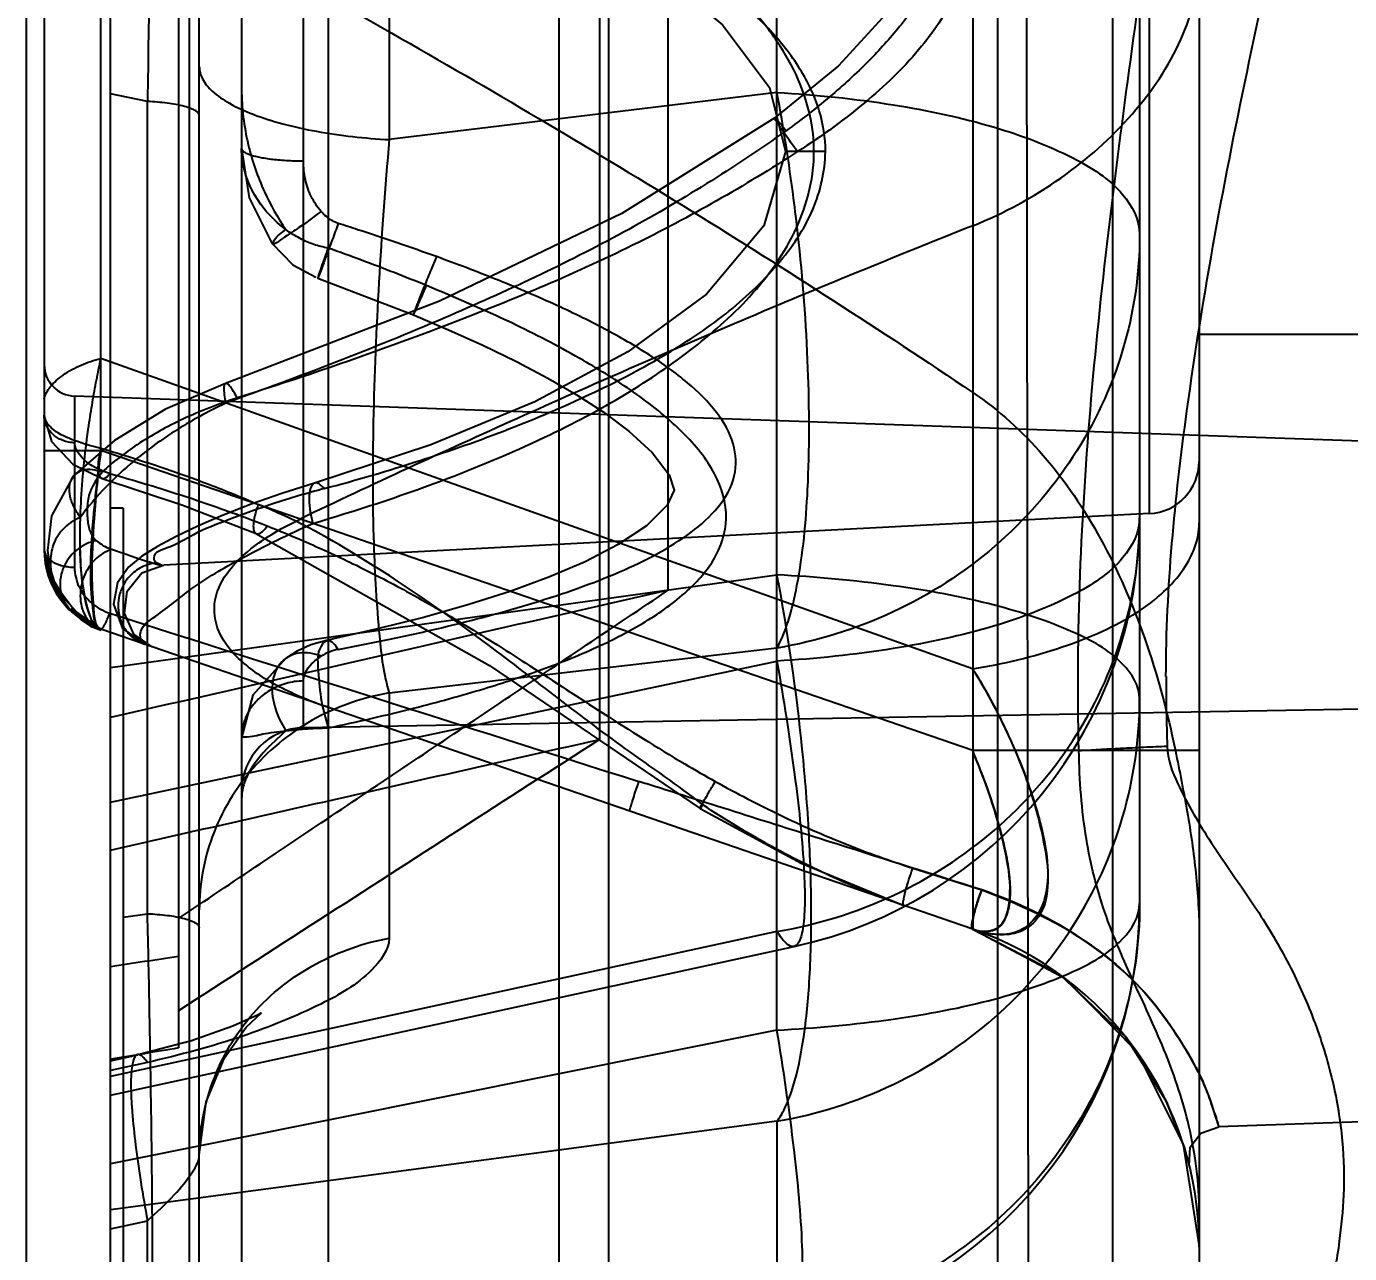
# Model space of a CAD drawing. Header units: millimetres. Extents: x 2588 to 3182, y 1243 to 1719.
# Drawn here: x 3063.8 to 3076.46, y 1524.9 to 1536.64 of the extents above; entities that cross this region are included whole.
import ezdxf

# ---------------------------------------------------------------- set-up
doc = ezdxf.new("R2010")
doc.units = ezdxf.units.MM
doc.styles.get("Standard").update_dxf_attribs({"font": 'arial.ttf'})
doc.dimstyles.get("Standard").update_dxf_attribs({"dimtxt": 0.18, "dimasz": 0.18, "dimexe": 0.18, "dimexo": 0.0625, "dimgap": 0.09, "dimtad": 0, "dimtih": 1, "dimtoh": 1, "dimzin": 0, "dimdsep": 46, "dimtxsty": 'Standard', "dimcen": 0.09, "dimadec": 0, "dimazin": 0, "dimtfac": 1, "dimtofl": 0, "dimtmove": 0, "dimatfit": 3, "dimfxl": 0, "dimtolj": 1, "dimtzin": 0, "dimarcsym": 0})

# ---------------------------------------------------------------- blocks, each defined once
blk = doc.blocks.new('*D48')
at = {"color": 4, "lineweight": -2, "transparency": 16777216}
for p, q in [((3063.796, 1492.05), (3063.796, 1666.695)), ((3071.796, 1666.695), (3087.793, 1666.695)), ((3133.795, 1666.695), (3114.696, 1666.695)), ((3141.795, 1501.767), (3141.795, 1666.695))]:
    blk.add_line(p, q, dxfattribs=at)
at = {"color": 4, "transparency": 16777216}
for points in [[(3071.796, 1668.028), (3071.796, 1665.362), (3063.796, 1666.695)], [(3133.795, 1668.028), (3133.795, 1665.362), (3141.795, 1666.695)]]:
    blk.add_solid(points, dxfattribs=at)
at = {"layer": 'Defpoints', "color": 0, "transparency": 16777216}
for p in [(3063.796, 1666.695), (3141.795, 1501.767), (3063.796, 1492.05)]:
    blk.add_point(p, dxfattribs=at)
at = {"color": 6, "transparency": 16777216, "insert": (3101.245, 1666.695), "char_height": 8, "attachment_point": 5}
blk.add_mtext('\\A1;78.00', dxfattribs=at)

msp = doc.modelspace()

# ---------------------------------------------------------------- linework, layer by layer
at = {"color": 6, "linetype": 'Continuous'}
for p, q in [((3064.6, 1329.21), (3064.6, 1649.21)), ((3068.893, 1520.113), (3068.893, 1596.347)), ((3069.367, 1595.848), (3069.367, 1520.241)), ((3065.855, 1594.741), (3065.855, 1415.981)), ((3066.685, 1580.05), (3066.685, 1439.898)), ((3074.19, 1578.646), (3074.19, 1498.3)), ((3075.021, 1577.657), (3075.021, 1440.874)), ((3070.979, 1527.035), (3070.979, 1556.308)), ((3074.45, 1552.652), (3074.45, 1528.248)), ((3069.939, 1531.247), (3069.939, 1544.246)), ((3069.28, 1543.655), (3069.28, 1529.818)), ((3065.352, 1543.218), (3065.352, 1515.923)), ((3073.091, 1543.17), (3073.091, 1445.311)), ((3073.36, 1543.192), (3073.415, 1501.396)), ((3072.852, 1543.096), (3072.852, 1528.001)), ((3065.25, 1542.773), (3065.25, 1526.864)), ((3063.966, 1539.871), (3063.966, 1531.634)), ((3064.508, 1532.584), (3064.508, 1539.109)), ((3066.447, 1529.93), (3066.447, 1538.952)), ((3074.544, 1531.98), (3074.544, 1538.911)), ((3065.45, 1520.47), (3065.45, 1538.53)), ((3067.268, 1536.905), (3067.268, 1535.561)), ((3064.954, 1535.926), (3064.6, 1536)), ((3064.954, 1528.149), (3064.954, 1535.926)), ((3070.979, 1536.013), (3067.268, 1535.561)), ((3071.443, 1535.446), (3071.062, 1535.446)), ((3066.586, 1534.234), (3067.5, 1533.883)), ((3141.795, 1533.696), (3075.021, 1533.696)), ((3072.851, 1530.495), (3064.508, 1533.464)), ((3064.256, 1533.104), (3064.256, 1531.466)), ((3082.56, 1532.465), (3064.256, 1533.104)), ((3063.966, 1532.584), (3064.508, 1532.584)), ((3072.852, 1529.711), (3064.508, 1532.584)), ((3064.72, 1532.031), (3064.6, 1532.031)), ((3064.72, 1532.031), (3064.72, 1520.031)), ((3074.544, 1531.98), (3065.11, 1531.486)), ((3064.6, 1530.507), (3070.979, 1531.394)), ((3072.852, 1528.001), (3064.508, 1530.874)), ((3067.268, 1530.263), (3070.979, 1530.694)), ((3064.6, 1529.218), (3070.979, 1530.569)), ((3067.268, 1530.263), (3067.268, 1527.915)), ((3078.925, 1530.148), (3066.447, 1529.93)), ((3075.021, 1529.711), (3072.852, 1529.711)), ((3072.28, 1528.586), (3072.939, 1528.378)), ((3064.72, 1528.118), (3064.954, 1528.149)), ((3070.979, 1527.979), (3064.6, 1526.591)), ((3072.851, 1528.001), (3073.683, 1527.57)), ((3072.852, 1528.001), (3073.729, 1527.536)), ((3064.6, 1526.413), (3071.143, 1527.836)), ((3073.729, 1527.537), (3074.422, 1526.829)), ((3070.979, 1527.035), (3064.6, 1525.756)), ((3064.6, 1526.742), (3064.861, 1526.8)), ((3074.423, 1526.828), (3074.868, 1525.94)), ((3064.954, 1526.726), (3064.6, 1526.648)), ((3082.56, 1526.367), (3075.208, 1526.11)), ((3070.979, 1526.162), (3064.6, 1525.313)), ((3070.979, 1526.162), (3070.979, 1524.201)), ((3074.868, 1525.939), (3075.021, 1524.963)), ((3064.6, 1525.131), (3064.954, 1525.21)), ((3064.954, 1519.988), (3064.954, 1525.21))]:
    msp.add_line(p, q, dxfattribs=at)
for points in [[(3068.063, 1539.25), (3069.055, 1539.18), (3069.975, 1539.055), (3070.817, 1538.864), (3071.549, 1538.594), (3072.092, 1538.245), (3072.373, 1537.841), (3072.364, 1537.369), (3072.059, 1536.803), (3071.567, 1536.268), (3070.958, 1535.769)], [(3065.214, 1538.966), (3066.378, 1538.671), (3067.378, 1538.357), (3068.265, 1538.018), (3069.077, 1537.634), (3069.821, 1537.186), (3070.458, 1536.66), (3070.906, 1536.059), (3071.062, 1535.446)], [(3070.958, 1535.769), (3069.494, 1534.855), (3067.748, 1534.015), (3065.702, 1533.226)], [(3065.855, 1535.476), (3065.926, 1535.005), (3066.148, 1534.565)], [(3071.062, 1535.446), (3070.853, 1534.735), (3070.303, 1534.083), (3069.55, 1533.528), (3068.663, 1533.051), (3067.667, 1532.638), (3066.554, 1532.272)], [(3066.148, 1534.566), (3066.344, 1534.364), (3066.565, 1534.243)], [(3067.5, 1533.883), (3067.836, 1533.741), (3068.165, 1533.592), (3068.485, 1533.437), (3068.786, 1533.278), (3069.058, 1533.12), (3069.315, 1532.954), (3069.561, 1532.771), (3069.785, 1532.565), (3069.946, 1532.352), (3069.995, 1532.206), (3069.929, 1532.06), (3069.729, 1531.865), (3069.458, 1531.684), (3069.142, 1531.52), (3068.796, 1531.371), (3068.426, 1531.236), (3068.031, 1531.109), (3067.609, 1530.99), (3067.156, 1530.876), (3066.665, 1530.766)], [(3065.702, 1533.226), (3065.128, 1532.98), (3064.638, 1532.679), (3064.251, 1532.347)], [(3063.966, 1532.913), (3064.037, 1532.67), (3064.24, 1532.453), (3064.52, 1532.316)], [(3064.25, 1532.348), (3064.036, 1531.96), (3063.996, 1531.626), (3064.043, 1531.324), (3064.203, 1531.062)], [(3064.519, 1532.316), (3065.283, 1532.066), (3065.993, 1531.789)], [(3066.554, 1532.272), (3066.239, 1532.173), (3065.947, 1532.071), (3065.68, 1531.966), (3065.441, 1531.862), (3065.23, 1531.762), (3065.049, 1531.665), (3064.899, 1531.572), (3064.772, 1531.469), (3064.667, 1531.319), (3064.628, 1531.114), (3064.715, 1530.879), (3064.929, 1530.729)], [(3065.992, 1531.789), (3068.228, 1530.526), (3070.243, 1529.158)], [(3063.966, 1531.634), (3064.035, 1531.306), (3064.229, 1531.039), (3064.508, 1530.874)], [(3063.966, 1531.627), (3064.071, 1531.303), (3064.261, 1531.047), (3064.507, 1530.873)], [(3063.966, 1531.62), (3064.034, 1531.374), (3064.159, 1531.164), (3064.319, 1530.993), (3064.507, 1530.873)], [(3065, 1530.704), (3064.823, 1530.826), (3064.733, 1531.027), (3064.76, 1531.239), (3064.899, 1531.412), (3065.109, 1531.486)], [(3064.219, 1531.072), (3064.357, 1530.957), (3064.508, 1530.874)], [(3064.232, 1531.044), (3064.272, 1531.01), (3064.288, 1530.995), (3064.32, 1530.963), (3064.408, 1530.904), (3064.512, 1530.865)], [(3066.667, 1530.765), (3066.517, 1530.724), (3066.386, 1530.664), (3066.277, 1530.594)], [(3066.278, 1530.595), (3065.961, 1530.241), (3065.855, 1529.835)], [(3070.243, 1529.158), (3071.209, 1528.632), (3072.192, 1528.228)], [(3073.683, 1527.57), (3074.323, 1526.96), (3074.706, 1526.347), (3074.879, 1525.903)], [(3065.45, 1525.84), (3065.517, 1526.349), (3065.69, 1526.771), (3065.899, 1527.064), (3066.043, 1527.198), (3066.007, 1527.179), (3065.772, 1527.072), (3065.377, 1526.934), (3064.861, 1526.8)], [(3074.311, 1526.976), (3074.696, 1526.369), (3074.876, 1525.913), (3074.925, 1525.737)], [(3074.925, 1525.737), (3074.935, 1525.913), (3075.036, 1526.048), (3075.208, 1526.11)]]:
    msp.add_lwpolyline(points, dxfattribs=at)
for centre, radius, start, end in [((3064.267, 1533.406), 0.301, 180.0078, 268), ((3074.518, 1532.482), 0.502, 273, 0), ((3070.25, 1531.94), 4.2, 282.2734, 0), ((3064.77, 1531.634), 0.804, 180, 251), ((3812.972, 3873.789), 2459.391, 252.284332, 252.408092), ((3066.869, 1530.213), 0.475, 100.8562, 122.1807), ((3089.695, 1530.337), 14.992, 179.6807, 182.2295), ((3066.458, 1529.327), 0.603, 91, 180), ((3070.25, 1528.248), 4.2, 281.6448, 0), ((2924.635, 1524.726), 140.361, 1.0058, 1.39729), ((3071.805, 1524.96), 3.216, 0, 70.9999)]:
    msp.add_arc(centre, radius, start, end, dxfattribs=at)
for centre, major_axis, ratio, start_param, end_param in [((2893.37, 1463.288), (631.214, 104.496), 0.057845, 1.285451, 1.286521), ((3079.397, 1494.241), (593.851, 99.03), 0.057319, 1.585061, 1.586156)]:
    msp.add_ellipse(centre, major_axis=major_axis, ratio=ratio, start_param=start_param, end_param=end_param, dxfattribs=at)
for points, knots in [([(3073.868, 1529.711), (3073.84, 1530.835), (3073.917, 1532.529), (3074.156, 1534.764), (3074.375, 1536.421), (3074.6, 1538.042), (3074.802, 1539.632), (3074.956, 1541.192), (3075.009, 1542.224), (3075.017, 1542.735)], [0, 0, 0, 0, 0.257636, 0.387754, 0.515549, 0.640629, 0.763121, 0.882893, 1, 1, 1, 1]), ([(3074.702, 1530.421), (3074.703, 1531.271), (3074.9, 1533.253), (3075.444, 1536.159), (3076.136, 1539.133), (3076.336, 1541.045), (3076.399, 1541.987)], [0, 0, 0, 0, 0.218036, 0.508595, 0.757972, 1, 1, 1, 1]), ([(3065.204, 1539.845), (3065.595, 1539.867), (3066.337, 1539.899), (3067.395, 1539.902), (3068.342, 1539.864), (3069.185, 1539.789), (3069.929, 1539.678), (3070.581, 1539.539), (3071.146, 1539.371), (3071.623, 1539.172), (3072.012, 1538.942), (3072.31, 1538.685), (3072.517, 1538.409), (3072.637, 1538.122), (3072.678, 1537.834), (3072.651, 1537.545), (3072.554, 1537.254), (3072.39, 1536.957), (3072.163, 1536.645), (3071.867, 1536.315), (3071.499, 1535.974), (3071.218, 1535.756), (3071.066, 1535.646)], [0, 0, 0, 0, 0.105972, 0.201082, 0.286218, 0.362217, 0.429799, 0.489708, 0.542563, 0.588933, 0.629287, 0.664232, 0.694676, 0.72187, 0.74742, 0.772835, 0.799707, 0.829703, 0.864245, 0.904056, 0.949322, 1, 1, 1, 1]), ([(3071.333, 1535.446), (3071.334, 1535.559), (3071.306, 1535.796), (3071.189, 1536.155), (3070.983, 1536.52), (3070.688, 1536.883), (3070.305, 1537.238), (3069.838, 1537.583), (3069.286, 1537.917), (3068.647, 1538.239), (3067.918, 1538.549), (3067.093, 1538.842), (3066.169, 1539.117), (3065.515, 1539.279), (3065.171, 1539.358)], [0, 0, 0, 0, 0.043811, 0.091928, 0.145671, 0.205889, 0.272992, 0.347793, 0.431017, 0.523361, 0.625575, 0.738465, 0.862977, 1, 1, 1, 1]), ([(3065.313, 1539.233), (3065.747, 1539.254), (3066.576, 1539.28), (3067.764, 1539.27), (3068.843, 1539.212), (3069.815, 1539.105), (3070.683, 1538.943), (3071.446, 1538.726), (3072.086, 1538.439), (3072.58, 1538.061), (3072.838, 1537.529), (3072.716, 1536.946), (3072.363, 1536.416), (3071.835, 1535.904), (3071.412, 1535.598), (3071.176, 1535.446)], [0, 0, 0, 0, 0.120732, 0.230942, 0.330622, 0.421261, 0.502885, 0.576253, 0.641352, 0.697421, 0.746365, 0.796355, 0.855056, 0.921928, 1, 1, 1, 1]), ([(3064.973, 1539.117), (3065.05, 1539.101), (3064.91, 1538.653), (3065.044, 1538.143), (3064.96, 1537.089), (3064.963, 1536.347), (3064.954, 1535.926)], [0, 0, 0, 0, 0.074073, 0.283735, 0.603812, 1, 1, 1, 1]), ([(3071.443, 1535.446), (3071.443, 1535.578), (3071.399, 1535.858), (3071.205, 1536.261), (3070.896, 1536.647), (3070.488, 1537.009), (3069.993, 1537.348), (3069.417, 1537.668), (3068.758, 1537.971), (3068.006, 1538.26), (3067.149, 1538.538), (3066.23, 1538.787), (3065.592, 1538.932), (3065.281, 1538.997)], [0, 0, 0, 0, 0.052853, 0.111546, 0.17694, 0.24936, 0.32901, 0.416452, 0.512543, 0.619219, 0.738348, 0.873, 1, 1, 1, 1]), ([(3064.508, 1538.111), (3065.473, 1537.599), (3067.377, 1536.553), (3070.163, 1534.9), (3071.967, 1533.738), (3072.852, 1533.141)], [0, 0, 0, 0, 0.337516, 0.670664, 1, 1, 1, 1]), ([(3072.852, 1534.737), (3073.149, 1534.856), (3073.706, 1535.156), (3074.392, 1535.767), (3074.876, 1536.476), (3075.021, 1537.019), (3075.021, 1537.278)], [0, 0, 0, 0, 0.273564, 0.535906, 0.778449, 1, 1, 1, 1]), ([(3065.45, 1536.261), (3065.45, 1536.22), (3065.476, 1536.129), (3065.582, 1536.008), (3065.75, 1535.895), (3065.978, 1535.793), (3066.259, 1535.705), (3066.692, 1535.611), (3067.035, 1535.574), (3067.268, 1535.561)], [0, 0, 0, 0, 0.058875, 0.132908, 0.230353, 0.352678, 0.49775, 0.659331, 1, 1, 1, 1]), ([(3065.855, 1536.043), (3065.855, 1535.866), (3065.897, 1535.528), (3066.052, 1535.075), (3066.2, 1534.814), (3066.278, 1534.7)], [0, 0, 0, 0, 0.372189, 0.709021, 1, 1, 1, 1]), ([(3065.45, 1535.791), (3065.45, 1535.81), (3065.418, 1535.839), (3065.367, 1535.861), (3065.276, 1535.89), (3065.137, 1535.914), (3065.017, 1535.923), (3064.954, 1535.926)], [0, 0, 0, 0, 0.106938, 0.200703, 0.323787, 0.641324, 1, 1, 1, 1]), ([(3070.979, 1536.013), (3071.351, 1535.991), (3072.052, 1535.919), (3073.007, 1535.719), (3073.756, 1535.439), (3074.276, 1535.117), (3074.45, 1534.793), (3074.45, 1534.655)], [0, 0, 0, 0, 0.285093, 0.538194, 0.743938, 0.894578, 1, 1, 1, 1]), ([(3071.18, 1534.655), (3071.167, 1534.77), (3071.112, 1535.224), (3071.042, 1535.677), (3070.979, 1536.013)], [0, 0, 0, 0, 0.253373, 1, 1, 1, 1]), ([(3071.176, 1535.446), (3071.15, 1535.481), (3071.102, 1535.548), (3071.046, 1535.627), (3071.009, 1535.682), (3070.992, 1535.708), (3070.981, 1535.725), (3070.973, 1535.738), (3070.965, 1535.752), (3070.96, 1535.76), (3070.957, 1535.772), (3070.969, 1535.763), (3070.979, 1535.751), (3071.003, 1535.725), (3071.031, 1535.69), (3071.054, 1535.662), (3071.066, 1535.646)], [0, 0, 0, 0, 0.234252, 0.44646, 0.527127, 0.590371, 0.615748, 0.637187, 0.672325, 0.694735, 0.704257, 0.715538, 0.748758, 0.807239, 0.891895, 1, 1, 1, 1]), ([(3071.066, 1535.646), (3070.567, 1535.293), (3069.51, 1534.63), (3067.7, 1533.787), (3066.41, 1533.29), (3065.703, 1533.039)], [0, 0, 0, 0, 0.306757, 0.623792, 1, 1, 1, 1]), ([(3067.268, 1535.561), (3067.227, 1535.106), (3067.163, 1534.206), (3067.108, 1532.917), (3067.106, 1531.784), (3067.157, 1530.919), (3067.213, 1530.438), (3067.268, 1530.263)], [0, 0, 0, 0, 0.257582, 0.50934, 0.729082, 0.896165, 1, 1, 1, 1]), ([(3071.176, 1535.446), (3070.668, 1535.117), (3069.57, 1534.492), (3067.759, 1533.74), (3066.479, 1533.297), (3065.813, 1533.088)], [0, 0, 0, 0, 0.308973, 0.643241, 1, 1, 1, 1]), ([(3066.278, 1534.7), (3066.202, 1534.758), (3066.03, 1534.919), (3065.882, 1535.198), (3065.855, 1535.406), (3065.855, 1535.476)], [0, 0, 0, 0, 0.315462, 0.770387, 1, 1, 1, 1]), ([(3066.447, 1535.354), (3066.419, 1535.354), (3066.338, 1535.356), (3066.212, 1535.363), (3066.096, 1535.377), (3066.018, 1535.392), (3065.972, 1535.403), (3065.934, 1535.415), (3065.904, 1535.427), (3065.876, 1535.442), (3065.855, 1535.462), (3065.855, 1535.476)], [0, 0, 0, 0, 0.136336, 0.391003, 0.608982, 0.699063, 0.775473, 0.838419, 0.888757, 0.929941, 1, 1, 1, 1]), ([(3066.536, 1531.886), (3066.948, 1532.009), (3067.7, 1532.252), (3068.701, 1532.672), (3069.515, 1533.096), (3070.189, 1533.555), (3070.78, 1534.079), (3071.215, 1534.713), (3071.334, 1535.215), (3071.333, 1535.446)], [0, 0, 0, 0, 0.204404, 0.375532, 0.516087, 0.640217, 0.762438, 0.890225, 1, 1, 1, 1]), ([(3066.646, 1532.22), (3066.954, 1532.302), (3067.549, 1532.477), (3068.399, 1532.775), (3069.176, 1533.106), (3069.875, 1533.466), (3070.49, 1533.87), (3070.989, 1534.336), (3071.349, 1534.858), (3071.438, 1535.257), (3071.443, 1535.446)], [0, 0, 0, 0, 0.157153, 0.30515, 0.443591, 0.572543, 0.692151, 0.804833, 0.906899, 1, 1, 1, 1]), ([(3066.616, 1534.874), (3066.579, 1534.917), (3066.514, 1535.013), (3066.46, 1535.179), (3066.447, 1535.296), (3066.447, 1535.354)], [0, 0, 0, 0, 0.328141, 0.662709, 1, 1, 1, 1]), ([(3066.616, 1534.874), (3066.546, 1534.821), (3066.407, 1534.716), (3066.299, 1534.653), (3066.136, 1534.534), (3066.189, 1534.644), (3066.24, 1534.667), (3066.278, 1534.7)], [0, 0, 0, 0, 0.354159, 0.621949, 0.749327, 0.797257, 1, 1, 1, 1]), ([(3066.78, 1534.759), (3066.759, 1534.766), (3066.719, 1534.784), (3066.664, 1534.824), (3066.632, 1534.856), (3066.616, 1534.874)], [0, 0, 0, 0, 0.316829, 0.650674, 1, 1, 1, 1]), ([(3066.685, 1534.523), (3066.638, 1534.531), (3066.545, 1534.553), (3066.408, 1534.613), (3066.322, 1534.668), (3066.278, 1534.7)], [0, 0, 0, 0, 0.321264, 0.635311, 1, 1, 1, 1]), ([(3072.852, 1534.737), (3072.111, 1534.441), (3070.652, 1533.842), (3068.505, 1532.906), (3067.104, 1532.257), (3066.414, 1531.928)], [0, 0, 0, 0, 0.340748, 0.673425, 1, 1, 1, 1]), ([(3066.78, 1534.759), (3066.761, 1534.707), (3066.725, 1534.609), (3066.682, 1534.492), (3066.652, 1534.41), (3066.635, 1534.362), (3066.619, 1534.322), (3066.606, 1534.284), (3066.566, 1534.185), (3066.628, 1534.36), (3066.654, 1534.435), (3066.675, 1534.494), (3066.685, 1534.523)], [0, 0, 0, 0, 0.194215, 0.364509, 0.435523, 0.495709, 0.54487, 0.583371, 0.647776, 0.796658, 0.891599, 1, 1, 1, 1]), ([(3067.719, 1534.441), (3067.469, 1534.531), (3067.156, 1534.638), (3066.841, 1534.739), (3066.78, 1534.759)], [0, 0, 0, 0, 0.803589, 1, 1, 1, 1]), ([(3074.45, 1534.655), (3074.45, 1534.281), (3074.339, 1533.527), (3073.855, 1532.49), (3073.092, 1531.622), (3072.111, 1530.99), (3071.362, 1530.758), (3070.979, 1530.693)], [0, 0, 0, 0, 0.196352, 0.393992, 0.593796, 0.795969, 1, 1, 1, 1]), ([(3070.979, 1530.694), (3071.024, 1530.773), (3071.1, 1530.971), (3071.218, 1531.476), (3071.293, 1532.29), (3071.289, 1533.414), (3071.227, 1534.228), (3071.18, 1534.655)], [0, 0, 0, 0, 0.06868, 0.157251, 0.388723, 0.67841, 1, 1, 1, 1]), ([(3067.624, 1534.164), (3067.521, 1534.206), (3067.314, 1534.289), (3067.001, 1534.408), (3066.791, 1534.485), (3066.685, 1534.523)], [0, 0, 0, 0, 0.331963, 0.665117, 1, 1, 1, 1]), ([(3066.78, 1530.679), (3066.95, 1530.712), (3067.28, 1530.777), (3067.76, 1530.884), (3068.215, 1530.998), (3068.651, 1531.123), (3069.071, 1531.261), (3069.467, 1531.415), (3069.831, 1531.588), (3070.155, 1531.788), (3070.425, 1532.025), (3070.599, 1532.325), (3070.583, 1532.669), (3070.401, 1532.975), (3070.117, 1533.252), (3069.751, 1533.513), (3069.32, 1533.76), (3068.825, 1534), (3068.286, 1534.229), (3067.909, 1534.372), (3067.719, 1534.441)], [0, 0, 0, 0, 0.064807, 0.126001, 0.183831, 0.240201, 0.295685, 0.349009, 0.399239, 0.446286, 0.491094, 0.532872, 0.571121, 0.613474, 0.6632, 0.718873, 0.780817, 0.849111, 0.924427, 1, 1, 1, 1]), ([(3067.719, 1534.441), (3067.702, 1534.4), (3067.664, 1534.308), (3067.61, 1534.173), (3067.566, 1534.063), (3067.538, 1533.992), (3067.524, 1533.954), (3067.512, 1533.924), (3067.506, 1533.902), (3067.5, 1533.891), (3067.5, 1533.88), (3067.509, 1533.901), (3067.517, 1533.915), (3067.535, 1533.956), (3067.556, 1534.004), (3067.587, 1534.077), (3067.61, 1534.131), (3067.624, 1534.164)], [0, 0, 0, 0, 0.145861, 0.33117, 0.480455, 0.537666, 0.582848, 0.616568, 0.642132, 0.65719, 0.661088, 0.671588, 0.698215, 0.742159, 0.803555, 0.880725, 1, 1, 1, 1]), ([(3066.685, 1529.929), (3066.958, 1529.987), (3067.458, 1530.1), (3068.138, 1530.288), (3068.735, 1530.484), (3069.265, 1530.696), (3069.746, 1530.947), (3070.132, 1531.229), (3070.426, 1531.567), (3070.537, 1532.002), (3070.367, 1532.445), (3070.024, 1532.829), (3069.587, 1533.171), (3069.048, 1533.5), (3068.397, 1533.837), (3067.899, 1534.051), (3067.624, 1534.164)], [0, 0, 0, 0, 0.100967, 0.184959, 0.255109, 0.328236, 0.391096, 0.45079, 0.500512, 0.550394, 0.604098, 0.664565, 0.735137, 0.803973, 0.892596, 1, 1, 1, 1]), ([(3063.966, 1533.081), (3063.974, 1533.122), (3064.027, 1533.21), (3064.151, 1533.318), (3064.317, 1533.408), (3064.443, 1533.45), (3064.507, 1533.465)], [0, 0, 0, 0, 0.184473, 0.426994, 0.710733, 1, 1, 1, 1]), ([(3064.393, 1532.825), (3064.404, 1532.899), (3064.427, 1533.044), (3064.465, 1533.257), (3064.493, 1533.396), (3064.508, 1533.464)], [0, 0, 0, 0, 0.343289, 0.676833, 1, 1, 1, 1]), ([(3065.813, 1533.088), (3065.798, 1533.116), (3065.778, 1533.155), (3065.747, 1533.198), (3065.728, 1533.217), (3065.713, 1533.227), (3065.694, 1533.226), (3065.684, 1533.195), (3065.685, 1533.147), (3065.692, 1533.091), (3065.7, 1533.052), (3065.703, 1533.039)], [0, 0, 0, 0, 0.25211, 0.350262, 0.419527, 0.463642, 0.492821, 0.559186, 0.681073, 0.894212, 1, 1, 1, 1]), ([(3072.852, 1533.141), (3073.102, 1532.973), (3073.571, 1532.545), (3074.113, 1531.733), (3074.531, 1530.773), (3074.716, 1530.077), (3074.792, 1529.711)], [0, 0, 0, 0, 0.224704, 0.465418, 0.722357, 1, 1, 1, 1]), ([(3065.813, 1533.088), (3065.636, 1533.031), (3065.305, 1532.903), (3064.87, 1532.664), (3064.623, 1532.474), (3064.52, 1532.377)], [0, 0, 0, 0, 0.37556, 0.712928, 1, 1, 1, 1]), ([(3065.703, 1533.038), (3065.617, 1532.998), (3065.45, 1532.913), (3065.213, 1532.772), (3065.065, 1532.67), (3064.995, 1532.618)], [0, 0, 0, 0, 0.347405, 0.68092, 1, 1, 1, 1]), ([(3064.256, 1532.658), (3064.242, 1532.659), (3064.209, 1532.662), (3064.161, 1532.673), (3064.114, 1532.693), (3064.074, 1532.718), (3064.041, 1532.746), (3064.016, 1532.775), (3063.996, 1532.805), (3063.981, 1532.837), (3063.969, 1532.877), (3063.965, 1532.906), (3063.966, 1532.923)], [0, 0, 0, 0, 0.099807, 0.225293, 0.342887, 0.451197, 0.549735, 0.638706, 0.718742, 0.79767, 0.882992, 1, 1, 1, 1]), ([(3064.508, 1532.605), (3064.412, 1532.628), (3064.247, 1532.677), (3064.051, 1532.768), (3063.966, 1532.876), (3063.966, 1532.923)], [0, 0, 0, 0, 0.449161, 0.783278, 1, 1, 1, 1]), ([(3064.508, 1530.874), (3064.438, 1530.898), (3064.35, 1531.147), (3064.303, 1531.548), (3064.311, 1532.153), (3064.36, 1532.592), (3064.393, 1532.825)], [0, 0, 0, 0, 0.111145, 0.332467, 0.645896, 1, 1, 1, 1]), ([(3064.595, 1532.364), (3064.536, 1532.381), (3064.428, 1532.427), (3064.303, 1532.526), (3064.259, 1532.618), (3064.256, 1532.658)], [0, 0, 0, 0, 0.393172, 0.741923, 1, 1, 1, 1]), ([(3064.995, 1532.618), (3064.901, 1532.548), (3064.726, 1532.406), (3064.498, 1532.18), (3064.369, 1532.023), (3064.313, 1531.945)], [0, 0, 0, 0, 0.365935, 0.700456, 1, 1, 1, 1]), ([(3064.508, 1530.874), (3064.456, 1530.892), (3064.424, 1531.116), (3064.401, 1531.44), (3064.437, 1531.98), (3064.48, 1532.37), (3064.508, 1532.584)], [0, 0, 0, 0, 0.095241, 0.311086, 0.626207, 1, 1, 1, 1]), ([(3064.508, 1532.584), (3064.481, 1532.368), (3064.44, 1531.977), (3064.414, 1531.436), (3064.431, 1531.117), (3064.456, 1530.892), (3064.508, 1530.874)], [0, 0, 0, 0, 0.378052, 0.691887, 0.905473, 1, 1, 1, 1]), ([(3064.508, 1532.605), (3064.504, 1532.591), (3064.497, 1532.561), (3064.488, 1532.514), (3064.482, 1532.469), (3064.48, 1532.429), (3064.481, 1532.397), (3064.485, 1532.368), (3064.493, 1532.339), (3064.519, 1532.308), (3064.555, 1532.322), (3064.578, 1532.342), (3064.589, 1532.357), (3064.595, 1532.364)], [0, 0, 0, 0, 0.108185, 0.240171, 0.357068, 0.456471, 0.538064, 0.603106, 0.675535, 0.768698, 0.859977, 0.931375, 1, 1, 1, 1]), ([(3066.014, 1532.066), (3065.86, 1532.132), (3065.563, 1532.254), (3065.06, 1532.434), (3064.711, 1532.543), (3064.508, 1532.605)], [0, 0, 0, 0, 0.313535, 0.601919, 1, 1, 1, 1]), ([(3064.52, 1532.377), (3064.49, 1532.388), (3064.427, 1532.405), (3064.334, 1532.401), (3064.271, 1532.368), (3064.238, 1532.333), (3064.222, 1532.305), (3064.21, 1532.273), (3064.2, 1532.22), (3064.208, 1532.137), (3064.247, 1532.037), (3064.29, 1531.974), (3064.313, 1531.945)], [0, 0, 0, 0, 0.133205, 0.267655, 0.373675, 0.420094, 0.463641, 0.508755, 0.560195, 0.686564, 0.848238, 1, 1, 1, 1]), ([(3064.52, 1532.377), (3064.475, 1532.318), (3064.398, 1532.217), (3064.375, 1532.048), (3064.377, 1531.914), (3064.401, 1531.8), (3064.443, 1531.741), (3064.467, 1531.721)], [0, 0, 0, 0, 0.30847, 0.5157, 0.706538, 0.870189, 1, 1, 1, 1]), ([(3064.595, 1532.364), (3064.758, 1532.318), (3065.128, 1532.209), (3065.63, 1532.042), (3065.968, 1531.915), (3066.101, 1531.862)], [0, 0, 0, 0, 0.318386, 0.728519, 1, 1, 1, 1]), ([(3066.646, 1532.22), (3066.635, 1532.232), (3066.616, 1532.253), (3066.584, 1532.273), (3066.555, 1532.275), (3066.533, 1532.261), (3066.519, 1532.238), (3066.509, 1532.209), (3066.504, 1532.177), (3066.501, 1532.141), (3066.501, 1532.101), (3066.506, 1532.033), (3066.518, 1531.96), (3066.531, 1531.904), (3066.536, 1531.886)], [0, 0, 0, 0, 0.094459, 0.164076, 0.211673, 0.256084, 0.306452, 0.36503, 0.429525, 0.497218, 0.572804, 0.663786, 0.893884, 1, 1, 1, 1]), ([(3066.646, 1532.22), (3066.48, 1532.175), (3066.172, 1532.085), (3065.761, 1531.933), (3065.408, 1531.799), (3065.206, 1531.661), (3064.994, 1531.609), (3065.021, 1531.513), (3065.039, 1531.508)], [0, 0, 0, 0, 0.282123, 0.525706, 0.728284, 0.882134, 0.969109, 1, 1, 1, 1]), ([(3066.014, 1532.066), (3066.007, 1532.047), (3065.989, 1531.998), (3065.974, 1531.934), (3065.967, 1531.88), (3065.967, 1531.847), (3065.97, 1531.816), (3065.989, 1531.782), (3066.024, 1531.788), (3066.05, 1531.806), (3066.076, 1531.83), (3066.093, 1531.85), (3066.101, 1531.862)], [0, 0, 0, 0, 0.139314, 0.367422, 0.454448, 0.523367, 0.597477, 0.677744, 0.753135, 0.813793, 0.894736, 1, 1, 1, 1]), ([(3070.269, 1529.192), (3070.03, 1529.38), (3069.305, 1529.87), (3068.247, 1530.725), (3067.086, 1531.526), (3066.346, 1531.938), (3066.014, 1532.066)], [0, 0, 0, 0, 0.177435, 0.509704, 0.792494, 1, 1, 1, 1]), ([(3064.312, 1531.944), (3064.248, 1531.918), (3064.137, 1531.841), (3064.032, 1531.669), (3064.018, 1531.469), (3064.061, 1531.253), (3064.147, 1531.119), (3064.206, 1531.059)], [0, 0, 0, 0, 0.199075, 0.374824, 0.559467, 0.757551, 1, 1, 1, 1]), ([(3064.508, 1530.874), (3064.446, 1530.895), (3064.357, 1531.102), (3064.309, 1531.452), (3064.306, 1531.766), (3064.313, 1531.945)], [0, 0, 0, 0, 0.175649, 0.518803, 1, 1, 1, 1]), ([(3064.929, 1530.729), (3064.897, 1530.74), (3064.853, 1530.885), (3065.105, 1531.037), (3065.391, 1531.292), (3065.908, 1531.588), (3066.301, 1531.783), (3066.536, 1531.886)], [0, 0, 0, 0, 0.049557, 0.161125, 0.36374, 0.631052, 1, 1, 1, 1]), ([(3066.681, 1530.126), (3066.521, 1530.18), (3066.231, 1530.299), (3065.866, 1530.532), (3065.617, 1530.817), (3065.568, 1531.165), (3065.738, 1531.472), (3066.032, 1531.726), (3066.278, 1531.862), (3066.415, 1531.928)], [0, 0, 0, 0, 0.183104, 0.339028, 0.469518, 0.580983, 0.696198, 0.835096, 1, 1, 1, 1]), ([(3066.101, 1531.862), (3066.217, 1531.816), (3066.493, 1531.702), (3066.94, 1531.497), (3067.457, 1531.228), (3068.022, 1530.901), (3068.643, 1530.507), (3069.335, 1530.052), (3069.926, 1529.681), (3070.291, 1529.471), (3070.389, 1529.416)], [0, 0, 0, 0, 0.075445, 0.181145, 0.298206, 0.429163, 0.576942, 0.74462, 0.931472, 1, 1, 1, 1]), ([(3074.45, 1531.94), (3074.45, 1531.801), (3074.277, 1531.475), (3073.757, 1531.148), (3073.007, 1530.866), (3072.052, 1530.664), (3071.351, 1530.59), (3070.979, 1530.569)], [0, 0, 0, 0, 0.106126, 0.257022, 0.462659, 0.715407, 1, 1, 1, 1]), ([(3070.979, 1527.979), (3071.362, 1528.044), (3072.111, 1528.276), (3073.092, 1528.907), (3073.855, 1529.776), (3074.339, 1530.813), (3074.45, 1531.567), (3074.45, 1531.94)], [0, 0, 0, 0, 0.204031, 0.406204, 0.606008, 0.803648, 1, 1, 1, 1]), ([(3072.852, 1530.495), (3073.142, 1530.541), (3073.565, 1530.641), (3074.085, 1530.843), (3074.415, 1531.016), (3074.679, 1531.217), (3074.919, 1531.484), (3075.021, 1531.734), (3075.021, 1531.889)], [0, 0, 0, 0, 0.321299, 0.471315, 0.607548, 0.727076, 0.830866, 1, 1, 1, 1]), ([(3063.966, 1531.634), (3063.966, 1531.625), (3063.969, 1531.604), (3063.984, 1531.573), (3064.013, 1531.542), (3064.069, 1531.503), (3064.139, 1531.48), (3064.209, 1531.469), (3064.242, 1531.467), (3064.256, 1531.467)], [0, 0, 0, 0, 0.072464, 0.170281, 0.284764, 0.417717, 0.723708, 0.883407, 1, 1, 1, 1]), ([(3064.467, 1531.721), (3064.397, 1531.709), (3064.26, 1531.642), (3064.129, 1531.461), (3064.102, 1531.242), (3064.165, 1531.111), (3064.211, 1531.064)], [0, 0, 0, 0, 0.252784, 0.51481, 0.767775, 1, 1, 1, 1]), ([(3064.618, 1531.637), (3064.554, 1531.621), (3064.439, 1531.547), (3064.331, 1531.374), (3064.296, 1531.17), (3064.352, 1530.976), (3064.454, 1530.892), (3064.508, 1530.874)], [0, 0, 0, 0, 0.203103, 0.400936, 0.620484, 0.824578, 1, 1, 1, 1]), ([(3064.467, 1531.721), (3064.484, 1531.707), (3064.51, 1531.686), (3064.561, 1531.658), (3064.595, 1531.646), (3064.618, 1531.637)], [0, 0, 0, 0, 0.388974, 0.575687, 1, 1, 1, 1]), ([(3064.618, 1531.637), (3064.727, 1531.602), (3064.799, 1531.571), (3065.151, 1531.461), (3065.057, 1531.502), (3065.039, 1531.508)], [0, 0, 0, 0, 0.623179, 0.897766, 1, 1, 1, 1]), ([(3065.039, 1531.508), (3064.984, 1531.503), (3064.882, 1531.47), (3064.768, 1531.374), (3064.711, 1531.279), (3064.686, 1531.205), (3064.676, 1531.153), (3064.673, 1531.1), (3064.677, 1531.023), (3064.707, 1530.917), (3064.791, 1530.8), (3064.88, 1530.746), (3064.929, 1530.729)], [0, 0, 0, 0, 0.154598, 0.288033, 0.406125, 0.458412, 0.506037, 0.553558, 0.6055, 0.722058, 0.853143, 1, 1, 1, 1]), ([(3064.256, 1531.466), (3064.257, 1531.403), (3064.287, 1531.271), (3064.413, 1531.113), (3064.533, 1531.047), (3064.595, 1531.027)], [0, 0, 0, 0, 0.322557, 0.664733, 1, 1, 1, 1]), ([(3070.979, 1526.162), (3071.008, 1526.199), (3071.061, 1526.291), (3071.153, 1526.53), (3071.237, 1526.923), (3071.296, 1527.488), (3071.315, 1528.163), (3071.291, 1528.921), (3071.204, 1530.011), (3071.085, 1530.842), (3070.979, 1531.394)], [0, 0, 0, 0, 0.026775, 0.059796, 0.144597, 0.252758, 0.381206, 0.526096, 0.681714, 1, 1, 1, 1]), ([(3074.45, 1530.208), (3074.45, 1530.331), (3074.262, 1530.624), (3073.749, 1530.894), (3073.003, 1531.139), (3072.05, 1531.312), (3071.351, 1531.375), (3070.979, 1531.394)], [0, 0, 0, 0, 0.096445, 0.243994, 0.451163, 0.70869, 1, 1, 1, 1]), ([(3069.939, 1531.247), (3069.346, 1531.112), (3068.16, 1530.841), (3066.38, 1530.434), (3065.193, 1530.163), (3064.6, 1530.027)], [0, 0, 0, 0, 0.333187, 0.66652, 1, 1, 1, 1]), ([(3065.25, 1528.103), (3065.771, 1528.452), (3066.813, 1529.151), (3068.376, 1530.199), (3069.418, 1530.898), (3069.939, 1531.247)], [0, 0, 0, 0, 0.333296, 0.66663, 1, 1, 1, 1]), ([(3064.508, 1530.874), (3064.512, 1530.875), (3064.521, 1530.879), (3064.533, 1530.898), (3064.551, 1530.928), (3064.567, 1530.962), (3064.583, 1530.997), (3064.591, 1531.016), (3064.595, 1531.027)], [0, 0, 0, 0, 0.061451, 0.175848, 0.363755, 0.64406, 0.812277, 1, 1, 1, 1]), ([(3066.78, 1530.679), (3066.755, 1530.716), (3066.69, 1530.807), (3066.574, 1530.67), (3066.589, 1530.477), (3066.605, 1530.215), (3066.655, 1530.023), (3066.685, 1529.929)], [0, 0, 0, 0, 0.131508, 0.22217, 0.417459, 0.705763, 1, 1, 1, 1]), ([(3066.616, 1530.615), (3066.55, 1530.64), (3066.413, 1530.668), (3066.217, 1530.575), (3066.133, 1530.368), (3066.159, 1530.129), (3066.231, 1529.974), (3066.279, 1529.9)], [0, 0, 0, 0, 0.192818, 0.360936, 0.5444, 0.759003, 1, 1, 1, 1]), ([(3066.447, 1530.378), (3066.448, 1530.406), (3066.465, 1530.467), (3066.526, 1530.549), (3066.583, 1530.594), (3066.616, 1530.615)], [0, 0, 0, 0, 0.278816, 0.611611, 1, 1, 1, 1]), ([(3070.979, 1530.569), (3071.042, 1530.207), (3071.144, 1529.558), (3071.23, 1528.798), (3071.248, 1528.319), (3071.241, 1528.102), (3071.22, 1527.969), (3071.2, 1527.895), (3071.169, 1527.842), (3071.142, 1527.836)], [0, 0, 0, 0, 0.396277, 0.709925, 0.826378, 0.913173, 0.945279, 0.969973, 1, 1, 1, 1]), ([(3072.851, 1530.495), (3072.898, 1530.419), (3072.989, 1530.263), (3073.114, 1530.026), (3073.19, 1529.865), (3073.227, 1529.784)], [0, 0, 0, 0, 0.335057, 0.669777, 1, 1, 1, 1]), ([(3072.851, 1530.495), (3072.9, 1530.418), (3072.991, 1530.263), (3073.116, 1530.026), (3073.191, 1529.865), (3073.226, 1529.784)], [0, 0, 0, 0, 0.338439, 0.67163, 1, 1, 1, 1]), ([(3066.447, 1530.378), (3066.419, 1530.378), (3066.336, 1530.371), (3066.205, 1530.335), (3066.09, 1530.27), (3066.015, 1530.206), (3065.969, 1530.155), (3065.937, 1530.11), (3065.916, 1530.074), (3065.902, 1530.047), (3065.891, 1530.02), (3065.876, 1529.982), (3065.863, 1529.93), (3065.856, 1529.878), (3065.855, 1529.845), (3065.855, 1529.835)], [0, 0, 0, 0, 0.095822, 0.280188, 0.454391, 0.535913, 0.613035, 0.685605, 0.720195, 0.753661, 0.786982, 0.821123, 0.891808, 0.965682, 1, 1, 1, 1]), ([(3067.268, 1530.263), (3067.027, 1530.222), (3066.54, 1530.057), (3065.933, 1529.577), (3065.538, 1528.92), (3065.45, 1528.425), (3065.45, 1528.188)], [0, 0, 0, 0, 0.24607, 0.505921, 0.76191, 1, 1, 1, 1]), ([(3070.979, 1526.162), (3071.362, 1526.228), (3072.113, 1526.466), (3073.094, 1527.112), (3073.857, 1528), (3074.34, 1529.058), (3074.45, 1529.827), (3074.45, 1530.208)], [0, 0, 0, 0, 0.202048, 0.403147, 0.603043, 0.801845, 1, 1, 1, 1]), ([(3066.279, 1529.9), (3066.204, 1529.835), (3066.063, 1529.702), (3065.899, 1529.489), (3065.855, 1529.322), (3065.855, 1529.251)], [0, 0, 0, 0, 0.373918, 0.731678, 1, 1, 1, 1]), ([(3065.855, 1529.835), (3065.855, 1529.844), (3065.956, 1529.84), (3066.057, 1529.88), (3066.205, 1529.89), (3066.279, 1529.9)], [0, 0, 0, 0, 0.059201, 0.479437, 1, 1, 1, 1]), ([(3066.279, 1529.9), (3066.32, 1529.906), (3066.407, 1529.916), (3066.543, 1529.925), (3066.637, 1529.928), (3066.685, 1529.929)], [0, 0, 0, 0, 0.307576, 0.642816, 1, 1, 1, 1]), ([(3064.6, 1528.759), (3065.12, 1528.877), (3066.16, 1529.112), (3067.72, 1529.465), (3068.76, 1529.701), (3069.28, 1529.818)], [0, 0, 0, 0, 0.333459, 0.666793, 1, 1, 1, 1]), ([(3069.28, 1529.818), (3068.832, 1529.53), (3067.936, 1528.952), (3066.593, 1528.087), (3065.698, 1527.509), (3065.25, 1527.221)], [0, 0, 0, 0, 0.333366, 0.6667, 1, 1, 1, 1]), ([(3073.227, 1529.784), (3073.303, 1529.614), (3073.428, 1529.289), (3073.554, 1528.83), (3073.587, 1528.447), (3073.507, 1528.16), (3073.34, 1527.984), (3073.101, 1527.931), (3072.94, 1527.97), (3072.852, 1528.001)], [0, 0, 0, 0, 0.232814, 0.43502, 0.59465, 0.707693, 0.797471, 0.883363, 1, 1, 1, 1]), ([(3073.226, 1529.784), (3073.302, 1529.615), (3073.426, 1529.29), (3073.542, 1528.827), (3073.591, 1528.445), (3073.528, 1528.151), (3073.358, 1527.981), (3073.117, 1527.927), (3072.948, 1527.968), (3072.852, 1528.001)], [0, 0, 0, 0, 0.229654, 0.431175, 0.591335, 0.704984, 0.789582, 0.874043, 1, 1, 1, 1]), ([(3072.852, 1528.001), (3072.895, 1527.986), (3072.977, 1527.967), (3073.096, 1528.001), (3073.17, 1528.095), (3073.207, 1528.222), (3073.217, 1528.382), (3073.201, 1528.577), (3073.158, 1528.808), (3073.086, 1529.078), (3072.984, 1529.384), (3072.899, 1529.599), (3072.852, 1529.711)], [0, 0, 0, 0, 0.067588, 0.120606, 0.1731, 0.235723, 0.313358, 0.40862, 0.5235, 0.660051, 0.819432, 1, 1, 1, 1]), ([(3072.852, 1528.001), (3072.927, 1527.975), (3073.128, 1527.97), (3073.238, 1528.299), (3073.188, 1528.676), (3073.061, 1529.174), (3072.931, 1529.523), (3072.852, 1529.711)], [0, 0, 0, 0, 0.118366, 0.241724, 0.446002, 0.69532, 1, 1, 1, 1]), ([(3072.852, 1528.001), (3072.929, 1527.974), (3073.139, 1527.972), (3073.23, 1528.313), (3073.186, 1528.681), (3073.063, 1529.178), (3072.932, 1529.521), (3072.852, 1529.711)], [0, 0, 0, 0, 0.122762, 0.246832, 0.452247, 0.692081, 1, 1, 1, 1]), ([(3073.869, 1529.711), (3073.931, 1529.715), (3074.064, 1529.723), (3074.272, 1529.734), (3074.491, 1529.745), (3074.64, 1529.751), (3074.714, 1529.754)], [0, 0, 0, 0, 0.222468, 0.47147, 0.736824, 1, 1, 1, 1]), ([(3075.021, 1525.291), (3075.02, 1525.568), (3074.955, 1526.09), (3074.711, 1526.816), (3074.399, 1527.481), (3074.098, 1528.15), (3073.911, 1528.903), (3073.874, 1529.428), (3073.869, 1529.711)], [0, 0, 0, 0, 0.18102, 0.33834, 0.497409, 0.659009, 0.81529, 1, 1, 1, 1]), ([(3074.714, 1529.754), (3074.712, 1529.629), (3074.848, 1529.301), (3075.139, 1528.802), (3075.534, 1528.263), (3075.873, 1527.701), (3076.127, 1527.139), (3076.307, 1526.561), (3076.399, 1525.995), (3076.414, 1525.479), (3076.369, 1525.072), (3076.338, 1524.836), (3076.313, 1524.751)], [0, 0, 0, 0, 0.06935, 0.188636, 0.324328, 0.438175, 0.551863, 0.665673, 0.772827, 0.868902, 0.95076, 1, 1, 1, 1]), ([(3074.792, 1529.709), (3074.832, 1529.515), (3074.91, 1529.126), (3074.996, 1528.536), (3075.02, 1528.138), (3075.021, 1527.939)], [0, 0, 0, 0, 0.332528, 0.665008, 1, 1, 1, 1]), ([(3069.57, 1529.131), (3069.571, 1529.139), (3069.576, 1529.166), (3069.588, 1529.202), (3069.604, 1529.254), (3069.626, 1529.323), (3069.646, 1529.381), (3069.658, 1529.416)], [0, 0, 0, 0, 0.085241, 0.276645, 0.37555, 0.633622, 1, 1, 1, 1]), ([(3072.939, 1528.378), (3072.479, 1528.523), (3071.436, 1528.853), (3070.342, 1529.199), (3069.709, 1529.4), (3069.658, 1529.416)], [0, 0, 0, 0, 0.420784, 0.953378, 1, 1, 1, 1]), ([(3070.269, 1529.192), (3070.267, 1529.19), (3070.263, 1529.183), (3070.256, 1529.173), (3070.251, 1529.168), (3070.245, 1529.156), (3070.242, 1529.162), (3070.247, 1529.168), (3070.254, 1529.186), (3070.275, 1529.221), (3070.3, 1529.266), (3070.329, 1529.315), (3070.357, 1529.363), (3070.378, 1529.397), (3070.389, 1529.416)], [0, 0, 0, 0, 0.034463, 0.063154, 0.103856, 0.125413, 0.130456, 0.151982, 0.186425, 0.302399, 0.508276, 0.648097, 0.80868, 1, 1, 1, 1]), ([(3070.389, 1529.416), (3070.592, 1529.303), (3071.001, 1529.09), (3071.632, 1528.81), (3072.063, 1528.656), (3072.28, 1528.586)], [0, 0, 0, 0, 0.336704, 0.669263, 1, 1, 1, 1]), ([(3072.192, 1528.228), (3071.98, 1528.301), (3071.552, 1528.471), (3070.909, 1528.793), (3070.486, 1529.05), (3070.269, 1529.192)], [0, 0, 0, 0, 0.312392, 0.638959, 1, 1, 1, 1]), ([(3072.192, 1528.228), (3072.191, 1528.229), (3072.188, 1528.232), (3072.186, 1528.246), (3072.188, 1528.272), (3072.195, 1528.305), (3072.202, 1528.34), (3072.215, 1528.387), (3072.236, 1528.459), (3072.259, 1528.531), (3072.276, 1528.575), (3072.28, 1528.586)], [0, 0, 0, 0, 0.013746, 0.035742, 0.104877, 0.228765, 0.302801, 0.392808, 0.622072, 0.903222, 1, 1, 1, 1]), ([(3072.852, 1528.001), (3072.849, 1528.003), (3072.844, 1528.01), (3072.844, 1528.035), (3072.847, 1528.065), (3072.853, 1528.098), (3072.859, 1528.126), (3072.867, 1528.157), (3072.876, 1528.192), (3072.888, 1528.232), (3072.908, 1528.295), (3072.926, 1528.344), (3072.939, 1528.378)], [0, 0, 0, 0, 0.024375, 0.06713, 0.183465, 0.252989, 0.325379, 0.404589, 0.496756, 0.601615, 0.717736, 1, 1, 1, 1]), ([(3072.939, 1528.378), (3072.927, 1528.346), (3072.903, 1528.279), (3072.873, 1528.183), (3072.857, 1528.119), (3072.852, 1528.089)], [0, 0, 0, 0, 0.346146, 0.700979, 1, 1, 1, 1]), ([(3072.939, 1528.378), (3073.277, 1528.26), (3073.884, 1527.97), (3074.558, 1527.387), (3074.963, 1526.749), (3075.108, 1526.439), (3075.237, 1526.016), (3075.097, 1526.466), (3074.949, 1526.774), (3074.544, 1527.396), (3073.886, 1527.972), (3073.284, 1528.249), (3072.939, 1528.378)], [0, 0, 0, 0, 0.1612, 0.296301, 0.404408, 0.473014, 0.499997, 0.527582, 0.603455, 0.708008, 0.834248, 1, 1, 1, 1]), ([(3074.45, 1528.248), (3074.45, 1527.866), (3074.34, 1527.098), (3073.857, 1526.039), (3073.094, 1525.152), (3072.113, 1524.506), (3071.362, 1524.268), (3070.979, 1524.201)], [0, 0, 0, 0, 0.198155, 0.396957, 0.596853, 0.797952, 1, 1, 1, 1]), ([(3070.979, 1527.035), (3071.351, 1527.055), (3072.051, 1527.119), (3073.003, 1527.296), (3073.75, 1527.547), (3074.264, 1527.824), (3074.45, 1528.122), (3074.45, 1528.248)], [0, 0, 0, 0, 0.29036, 0.547206, 0.754146, 0.902155, 1, 1, 1, 1]), ([(3064.954, 1528.149), (3065.018, 1528.147), (3065.137, 1528.137), (3065.277, 1528.114), (3065.368, 1528.085), (3065.418, 1528.062), (3065.45, 1528.033), (3065.45, 1528.014)], [0, 0, 0, 0, 0.359428, 0.676602, 0.799526, 0.893169, 1, 1, 1, 1]), ([(3072.852, 1528.001), (3072.851, 1528.014), (3072.851, 1528.044), (3072.852, 1528.073), (3072.852, 1528.089)], [0, 0, 0, 0, 0.461188, 1, 1, 1, 1]), ([(3071.142, 1527.836), (3071.116, 1527.831), (3071.069, 1527.861), (3071.022, 1527.915), (3070.994, 1527.956), (3070.979, 1527.979)], [0, 0, 0, 0, 0.350238, 0.632737, 1, 1, 1, 1]), ([(3067.268, 1527.915), (3067.264, 1527.799), (3067.054, 1527.523), (3066.557, 1527.24), (3065.828, 1526.945), (3065.262, 1526.796), (3064.954, 1526.726)], [0, 0, 0, 0, 0.129218, 0.346952, 0.647222, 1, 1, 1, 1]), ([(3065.45, 1525.84), (3065.45, 1526.077), (3065.547, 1526.57), (3065.929, 1527.231), (3066.542, 1527.7), (3067.025, 1527.873), (3067.268, 1527.915)], [0, 0, 0, 0, 0.23941, 0.493519, 0.751589, 1, 1, 1, 1]), ([(3064.954, 1523.179), (3064.971, 1523.355), (3064.993, 1523.84), (3065.005, 1524.728), (3064.997, 1525.889), (3064.983, 1526.74), (3064.975, 1527.19)], [0, 0, 0, 0, 0.132073, 0.362945, 0.663591, 1, 1, 1, 1]), ([(3071.097, 1524.134), (3071.127, 1524.14), (3071.164, 1524.196), (3071.189, 1524.277), (3071.216, 1524.419), (3071.229, 1524.651), (3071.22, 1525.161), (3071.142, 1525.967), (3071.042, 1526.654), (3070.979, 1527.035)], [0, 0, 0, 0, 0.031471, 0.05668, 0.089223, 0.176715, 0.293631, 0.607035, 1, 1, 1, 1]), ([(3064.954, 1526.726), (3064.944, 1526.741), (3064.925, 1526.766), (3064.896, 1526.793), (3064.863, 1526.805), (3064.834, 1526.785), (3064.818, 1526.745), (3064.805, 1526.687), (3064.797, 1526.607), (3064.795, 1526.507), (3064.798, 1526.387), (3064.811, 1526.193), (3064.84, 1525.921), (3064.89, 1525.573), (3064.932, 1525.332), (3064.954, 1525.21)], [0, 0, 0, 0, 0.030467, 0.053113, 0.069217, 0.08478, 0.10793, 0.14194, 0.187654, 0.245305, 0.314681, 0.394483, 0.578897, 0.785339, 1, 1, 1, 1]), ([(3064.954, 1525.21), (3065.041, 1525.29), (3065.2, 1525.436), (3065.367, 1525.642), (3065.45, 1525.782), (3065.45, 1525.84)], [0, 0, 0, 0, 0.43985, 0.787231, 1, 1, 1, 1])]:
    msp.add_open_spline(points, degree=3, knots=knots, dxfattribs=at)

# ---------------------------------------------------------------- dimensions: what is measured, and where the dimension line sits
dim = msp.add_linear_dim(base=(3063.796, 1666.695), p1=(3141.795, 1501.767), p2=(3063.796, 1492.05), dimstyle='Standard', override={"dimtxt": 8, "dimasz": 8, "dimexe": 0, "dimexo": 0, "dimgap": 0, "dimtih": 0, "dimtoh": 0, "dimzin": 0, "dimcen": 0, "dimclrd": 4, "dimclre": 4, "dimclrt": 6, "dimadec": 2, "dimtp": 0, "dimtm": 0, "dimtzin": 0})
dim.commit()
dim.dimension.update_dxf_attribs({"geometry": '*D48', "text_midpoint": (3101.245, 1666.695), "dimtype": 160})

doc.saveas('drawing.dxf')
